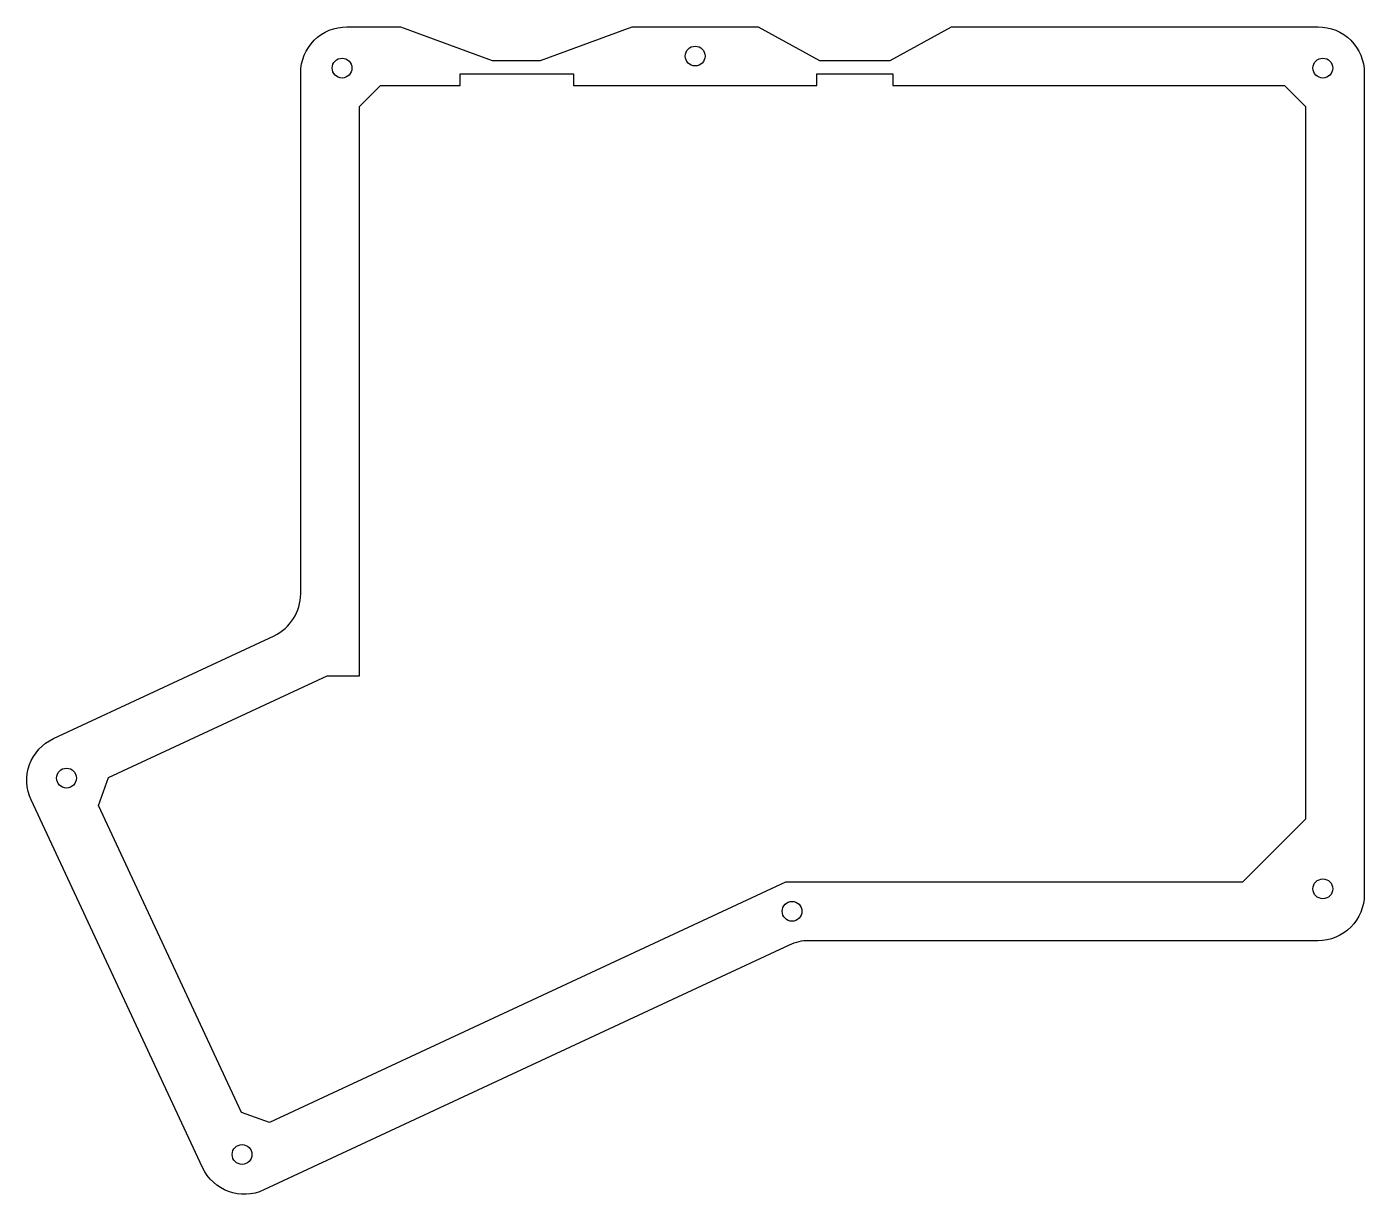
# Model space of a CAD drawing. Header units: millimetres. Extents: x 122 to 2148, y 98 to 1866.
import ezdxf

# ---------------------------------------------------------------- set-up
doc = ezdxf.new("R2010")
doc.units = ezdxf.units.MM
doc.layers.get('0').update_dxf_attribs({"linetype": 'CONTINUOUS'})

msp = doc.modelspace()

# ---------------------------------------------------------------- linework, layer by layer
msp.add_lwpolyline([(1523, 1866.1), (2078.1, 1866.1, -0.414214), (2148.1, 1796.1), (2148.1, 551.8, -0.414214), (2078.1, 481.8), (1306.8, 481.8, 0.109498), (1277.2, 475.3), (481.5, 104.3, -0.414191), (388.5, 138.2), (128.8, 695, -0.414222), (162.7, 788), (496.8, 943.8, 0.291482), (537.2, 1007.3), (537.2, 1796.1, -0.414214), (607.2, 1866.1), (688.3, 1866.1), (827.1, 1815), (900.6, 1815), (1039.4, 1866.1), (1230.1, 1866.1), (1322.9, 1815), (1429.9, 1815)], format="xyb", close=True)
msp.add_lwpolyline([(447.6, 221.6), (230.8, 686.7), (246.2, 728.9), (577.1, 883.2), (626.1, 883.2), (626.1, 1745.5), (658.1, 1777.2), (778.8, 1777.2), (778.8, 1795), (950.5, 1795), (950.5, 1777.2), (1319, 1777.2), (1319, 1795), (1434.1, 1795), (1434.1, 1777.2), (2027.4, 1777.2), (2059.2, 1745.5), (2059.2, 666), (1963.9, 570.7), (1271.5, 570.7), (489.8, 206.3)], close=True)
for centre in [(1134.7, 1821.7), (599.9, 1803.5), (2085.4, 1803.5), (182.5, 728.1), (2085.4, 560.4), (1281.4, 526.3), (448.4, 158)]:
    msp.add_circle(centre, 15)

doc.saveas('drawing.dxf')
